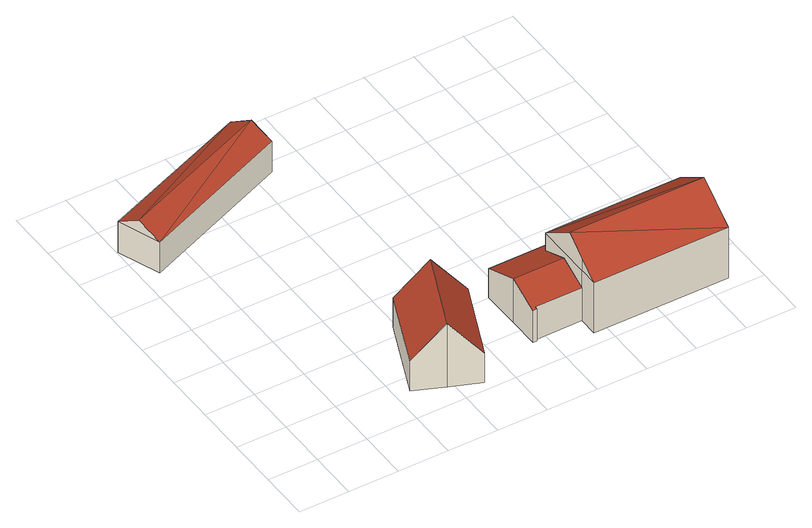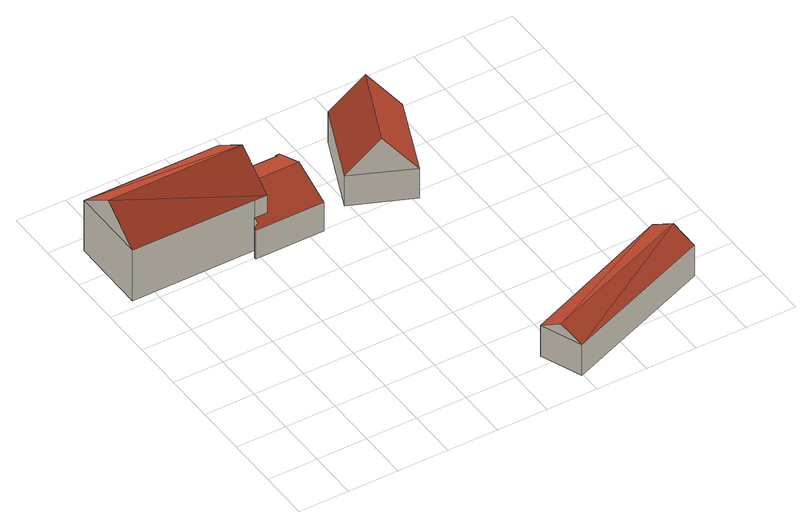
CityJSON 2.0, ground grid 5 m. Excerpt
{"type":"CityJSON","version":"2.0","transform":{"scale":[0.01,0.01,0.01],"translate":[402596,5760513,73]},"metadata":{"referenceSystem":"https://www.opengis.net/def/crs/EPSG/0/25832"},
"CityObjects":{
"building1":{"type":"Building","attributes":{"Gemeindeschluessel":"05515000","Geometrietyp2DReferenz":"3000","function":"31001_1310","roofType":"5000","measuredHeight":7.1},"geometry":[{"type":"Solid","lod":"2","boundaries":[[[[0,1,2,3]],[[4,5,1,0]],[[6,7,5,4]],[[8,9,7,6]],[[3,2,9,8]],[[0,10,11,6,4]],[[10,3,8,11]],[[6,11,8]],[[3,10,0]],[[1,5,7,9,2]]]],"semantics":{"surfaces":[{"type":"WallSurface"},{"type":"RoofSurface"},{"type":"GroundSurface"}],"values":[[0,0,0,0,0,1,1,0,0,2]]}}]},
"building2":{"type":"Building","attributes":{"Gemeindeschluessel":"05515000","Geometrietyp2DReferenz":"3000","function":"31001_1000","roofType":"3100","measuredHeight":4.71},"address":[{"country":"Germany","locality":"Münster","thoroughfareNumber":"355","thoroughfareName":"Steinfurter Straße"}],"geometry":[{"type":"Solid","lod":"2","boundaries":[[[[12,13,14,15]],[[16,17,13,12]],[[18,19,17,16]],[[15,14,19,18]],[[12,20,16]],[[18,21,15]],[[21,20,12]],[[12,15,21]],[[18,16,20]],[[20,21,18]],[[13,17,19,14]]]],"semantics":{"surfaces":[{"type":"WallSurface"},{"type":"RoofSurface"},{"type":"GroundSurface"}],"values":[[0,0,0,0,0,0,1,1,1,1,2]]}}]},
"building3":{"type":"Building","attributes":{"Gemeindeschluessel":"05515000","Geometrietyp2DReferenz":"3000","function":"31001_1000"},"address":[{"country":"Germany","locality":"Münster","thoroughfareNumber":"353","thoroughfareName":"Steinfurter Straße"}],"children":["building3-1","building3-2"]},
"building3-1":{"type":"BuildingPart","attributes":{"roofType":"3100","measuredHeight":4.9},"parents":["building3"],"geometry":[{"type":"Solid","lod":"2","boundaries":[[[[22,23,24,25]],[[26,27,23,22]],[[28,29,30,31]],[[32,33,29,28]],[[34,35,33,32]],[[36,37,35,34]],[[38,39,37,36]],[[40,41,39,38]],[[25,24,41,40]],[[34,32,28,31,42,36]],[[43,26,22,25,40,38,36,42]],[[23,27,44,45,30,29,33,35,37,39,41,24]],[[27,26,43,44]],[[44,43,42,45]],[[42,31,30,45]]]],"semantics":{"surfaces":[{"type":"WallSurface"},{"type":"RoofSurface"},{"type":"GroundSurface"},{"type":"ClosureSurface"}],"values":[[0,0,0,0,0,0,0,0,0,1,1,2,3,3,3]]}}]},
"building3-2":{"type":"BuildingPart","attributes":{"roofType":"3100","measuredHeight":8.45},"parents":["building3"],"geometry":[{"type":"Solid","lod":"2","boundaries":[[[[46,31,30,47,48]],[[49,50,27,26,51]],[[52,53,50,49]],[[48,47,53,52]],[[54,55,52]],[[55,56,48,52]],[[49,51,57,54]],[[55,54,57]],[[56,55,57,46]],[[56,46,48]],[[54,52,49]],[[30,45,44,27,50,53,47]],[[42,31,46,57,43]],[[44,45,42,43]],[[30,31,42,45]],[[43,57,51,26]],[[27,44,43,26]]]],"semantics":{"surfaces":[{"type":"WallSurface"},{"type":"RoofSurface"},{"type":"GroundSurface"},{"type":"ClosureSurface"}],"values":[[0,0,0,0,1,1,1,1,0,0,0,2,0,3,3,0,3]]}}]}
},
"vertices":[
[2051,848,391],[2051,848,55],[1453,1097,55],[1453,1097,384],[1724,66,391],[1724,66,55],[1426,190,763],[1426,190,55],[1128,315,385],[1128,315,55],[1750,973,765],[1424,191,765],
[1516,3781,380],[1516,3781,37],[11,3191,37],[11,3191,380],[1679,3377,380],[1679,3377,37],[168,2770,380],[168,2770,37],[1598,3579,508],[90,2980,508],
[2998,965,378],[2998,965,35],[3044,983,35],[3044,983,370],[2998,909,401],[2998,909,35],[2403,328,401],[2403,328,35],[2870,327,35],[2870,327,401],[2403,308,393],[2403,308,35],[2363,308,393],[2363,308,35],[2362,618,525],[2362,618,35],[2360,1010,358],[2360,1010,35],[3044,1010,358],[3044,1010,35],[2870,618,525],[2870,909,401],[2870,909,35],[2870,618,35],
[2870,327,597],[2869,136,35],[2869,136,597],[4223,908,597],[4223,908,35],[2998,909,597],[4222,135,597],[4222,135,35],[4222,522,880],[2870,522,880],[2870,327,737],[2870,909,597]
]}
